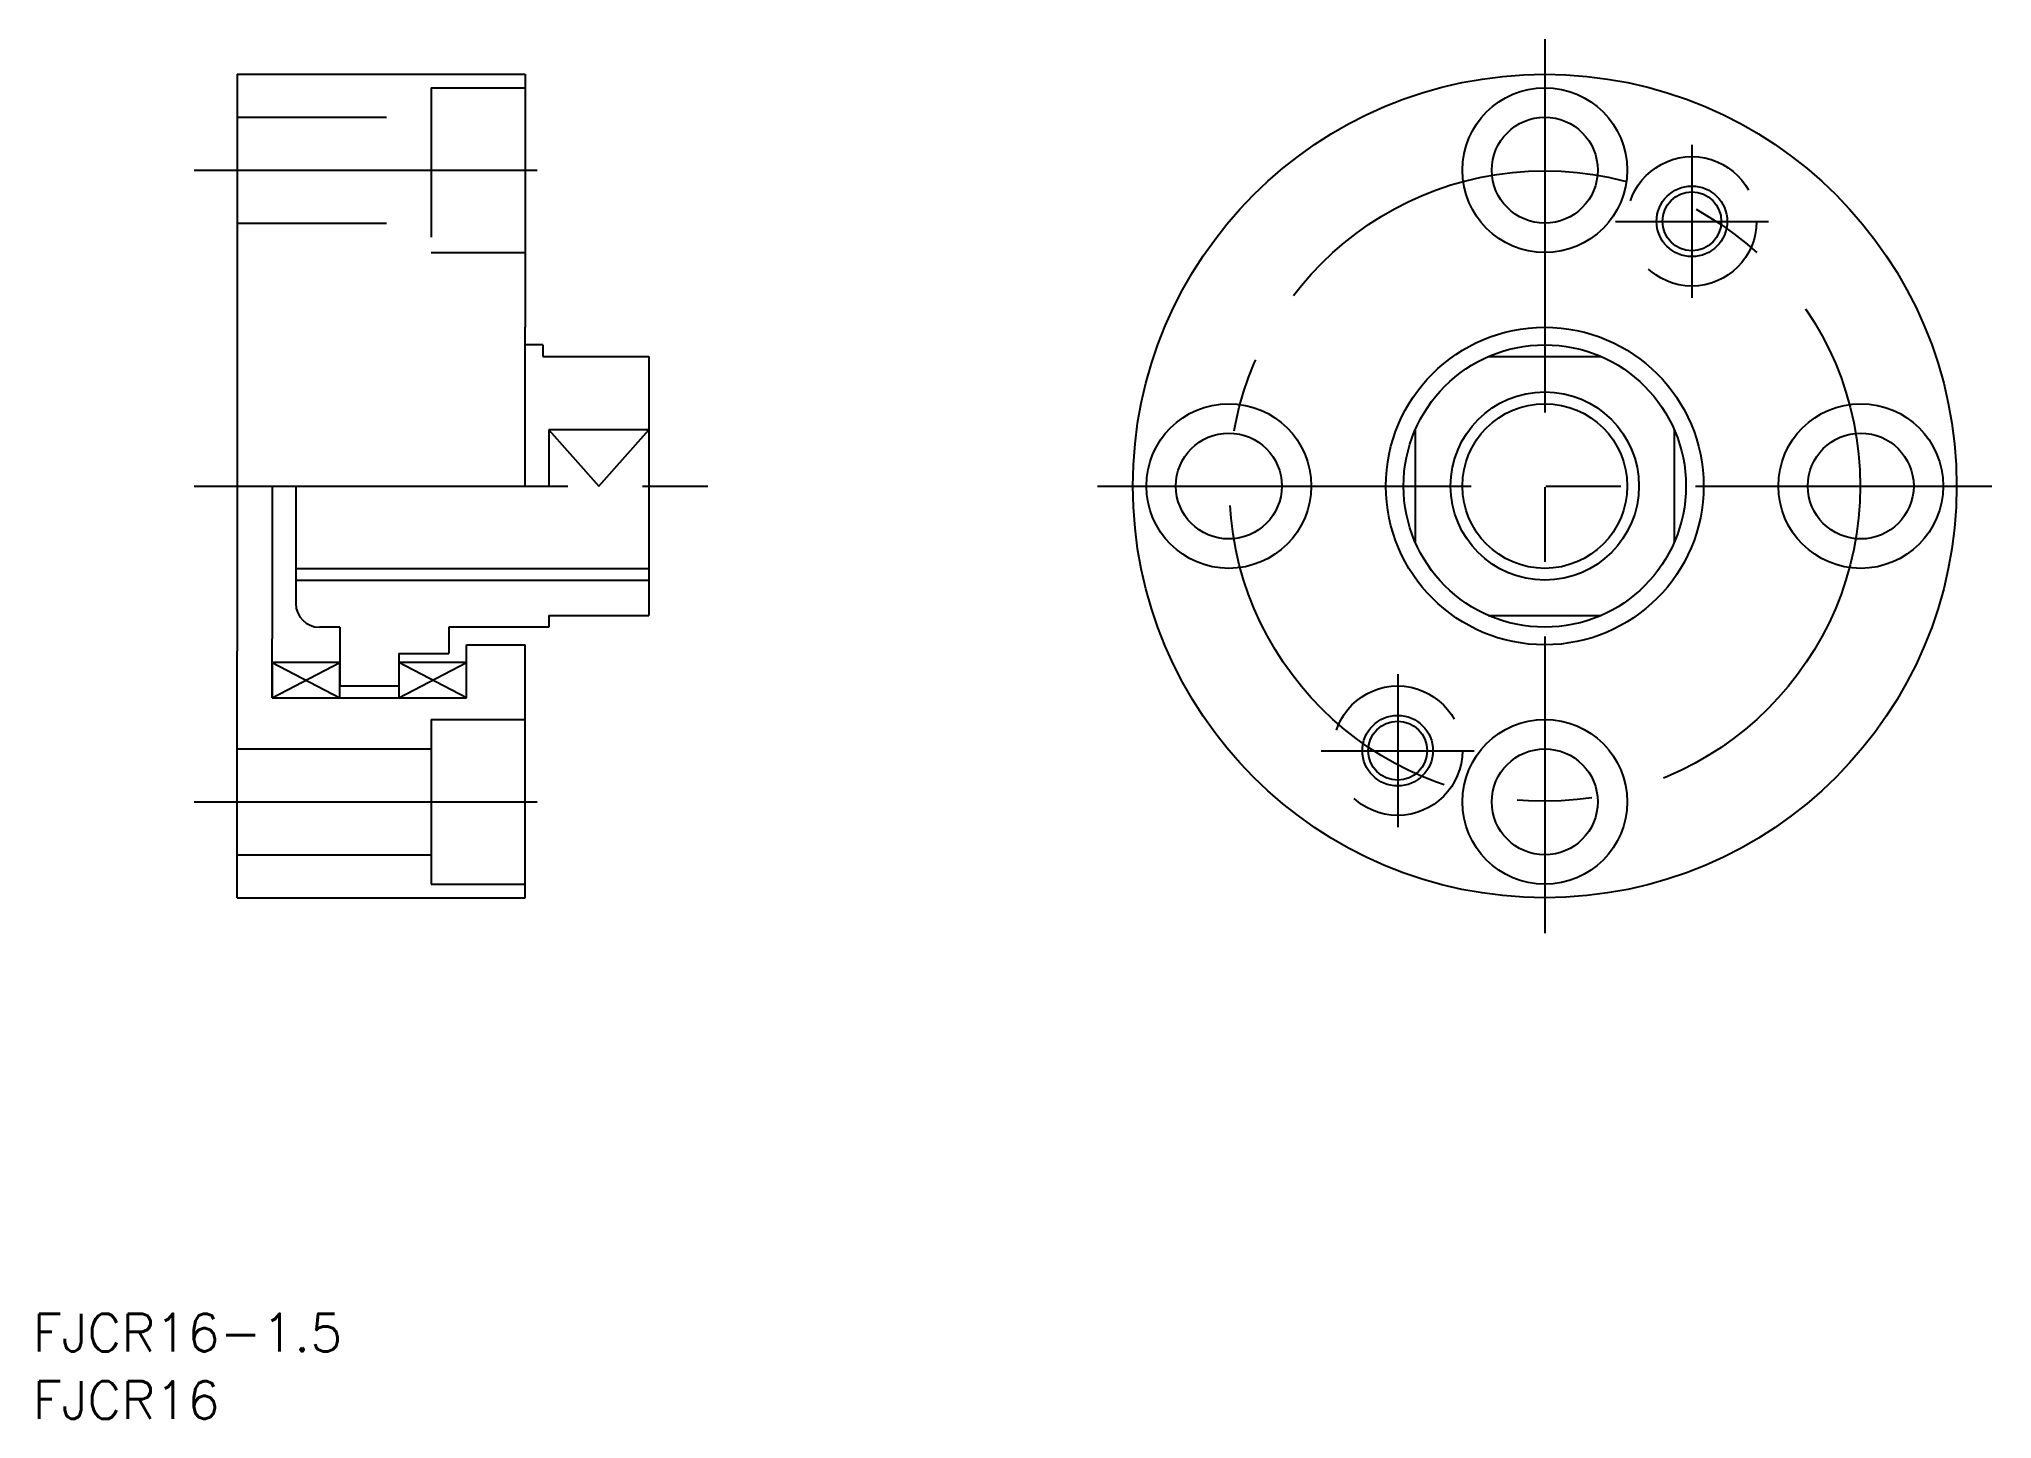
# Model space of a CAD drawing. Extents: x 53 to 219, y 8 to 126.
import ezdxf

# ---------------------------------------------------------------- set-up
doc = ezdxf.new("R2010")
doc.units = 0
doc.linetypes.add('CENTER', pattern=[50.8, 31.75, -6.35, 6.35, -6.35])
doc.linetypes.add('DASHED', pattern=[19.05, 12.7, -6.35])
doc.layers.get('0').update_dxf_attribs({"linetype": 'CONTINUOUS'})
doc.layers.add('CENTER', color=1, linetype='CENTER')
doc.styles.get("Standard").update_dxf_attribs({"font": 'txt.shx', "bigfont": 'bigfont.shx'})

msp = doc.modelspace()

# ---------------------------------------------------------------- linework, layer by layer
at = {"color": 7, "linetype": 'CONTINUOUS'}
for p, q in [((69.98, 122.75), (94.48, 122.75)), ((69.98, 122.75), (69.98, 101.8)), ((94.48, 122.75), (94.48, 101.25)), ((69.98, 101.8), (69.98, 73.7)), ((94.48, 87.75), (94.48, 101.25)), ((95.98, 99.75), (94.48, 99.75)), ((95.98, 99.75), (95.98, 98.75)), ((95.98, 98.75), (104.98, 98.75)), ((104.98, 98.75), (104.98, 87.75)), ((176.31, 98.75), (185.9, 98.75)), ((104.98, 92.54), (96.48, 92.54)), ((96.48, 92.54), (96.48, 87.75)), ((96.48, 92.54), (100.73, 87.75)), ((100.73, 87.75), (104.98, 92.54)), ((170.11, 92.54), (170.11, 82.95)), ((192.11, 92.54), (192.11, 82.95)), ((72.98, 87.75), (72.98, 74.75)), ((74.98, 87.75), (74.98, 77.75)), ((104.98, 87.75), (104.98, 76.75)), ((74.98, 80.75), (104.98, 80.75)), ((96.48, 76.75), (104.98, 76.75)), ((96.48, 76.75), (96.48, 75.75)), ((176.31, 76.75), (185.9, 76.75)), ((72.98, 69.75), (72.98, 74.75)), ((78.73, 75.75), (76.98, 75.75)), ((78.73, 75.75), (78.73, 70.75)), ((96.48, 75.75), (87.98, 75.75)), ((87.98, 75.75), (87.98, 73.5)), ((69.98, 52.75), (69.98, 73.7)), ((83.73, 73.5), (87.98, 73.5)), ((83.73, 73.5), (83.73, 70.75)), ((89.48, 69.75), (89.48, 74.25)), ((89.48, 74.25), (94.48, 74.25)), ((94.48, 52.75), (94.48, 74.25)), ((78.73, 72.75), (72.98, 72.75)), ((72.98, 72.75), (78.73, 69.75)), ((72.98, 69.75), (78.73, 72.75)), ((72.98, 72.75), (72.98, 69.75)), ((78.73, 69.75), (78.73, 72.75)), ((89.48, 72.75), (83.73, 72.75)), ((89.48, 69.75), (83.73, 72.75)), ((83.73, 69.75), (89.48, 72.75)), ((83.73, 72.75), (83.73, 69.75)), ((89.48, 69.75), (89.48, 72.75)), ((72.98, 69.75), (89.48, 69.75)), ((72.98, 69.75), (78.73, 69.75)), ((78.73, 70.75), (83.73, 70.75)), ((83.73, 69.75), (89.48, 69.75)), ((86.48, 67.9), (94.48, 67.9)), ((86.48, 67.9), (86.48, 53.9)), ((69.98, 65.4), (86.48, 65.4)), ((69.98, 56.4), (86.48, 56.4)), ((86.48, 53.9), (94.48, 53.9)), ((69.98, 52.75), (94.48, 52.75))]:
    msp.add_line(p, q, dxfattribs=at)
at = {"color": 3, "linetype": 'DASHED'}
for p, q in [((86.48, 121.6), (94.48, 121.6)), ((86.48, 121.6), (86.48, 107.6)), ((69.98, 119.1), (86.48, 119.1)), ((69.98, 110.1), (86.48, 110.1)), ((86.48, 107.6), (94.48, 107.6))]:
    msp.add_line(p, q, dxfattribs=at)
at = {"color": 3, "linetype": 'CONTINUOUS'}
msp.add_line((74.98, 79.75), (104.98, 79.75), dxfattribs=at)
at = {"color": 7, "linetype": 'CONTINUOUS'}
for centre, radius in [((181.11, 87.75), 35), ((181.11, 114.6), 7), ((181.11, 114.6), 4.5), ((193.61, 110.25), 2.5), ((181.11, 87.75), 13.5), ((181.11, 87.75), 12), ((154.26, 87.75), 7), ((181.11, 87.75), 7), ((207.96, 87.75), 7), ((154.26, 87.75), 4.5), ((207.96, 87.75), 4.5), ((168.61, 65.25), 2.5), ((181.11, 60.9), 7), ((181.11, 60.9), 4.5)]:
    msp.add_circle(centre, radius, dxfattribs=at)
at = {"color": 3, "linetype": 'DASHED'}
for centre in [(193.61, 110.25), (168.61, 65.25)]:
    msp.add_circle(centre, 5.5, dxfattribs=at)
at = {"color": 3, "linetype": 'CONTINUOUS'}
for centre, radius in [((193.61, 110.25), 3), ((181.11, 87.75), 8), ((168.61, 65.25), 3)]:
    msp.add_circle(centre, radius, dxfattribs=at)
at = {"color": 7, "linetype": 'CONTINUOUS'}
msp.add_arc((76.98, 77.75), 2, 180, 270, dxfattribs=at)
at = {"layer": 'CENTER', "color": 1, "linetype": 'CENTER'}
for p, q in [((181.11, 125.75), (181.11, 49.75)), ((193.61, 116.75), (193.61, 103.75)), ((66.35, 114.6), (95.48, 114.6)), ((187.11, 110.25), (200.11, 110.25)), ((66.35, 87.75), (109.98, 87.75)), ((66.35, 87.75), (109.98, 87.75)), ((143.11, 87.75), (219.11, 87.75)), ((168.61, 71.75), (168.61, 58.75)), ((162.11, 65.25), (175.11, 65.25)), ((66.35, 60.9), (95.48, 60.9))]:
    msp.add_line(p, q, dxfattribs=at)
msp.add_circle((181.11, 87.75), 26.8, dxfattribs=at)

# ---------------------------------------------------------------- texts
at = {"color": 7, "linetype": 'CONTINUOUS'}
for s, p in [('FJCR16-1.5', (52.61, 14.18)), ('FJCR16', (52.61, 8.44))]:
    msp.add_text(s, height=3.2, dxfattribs=at).set_placement(p)

doc.saveas('drawing.dxf')
